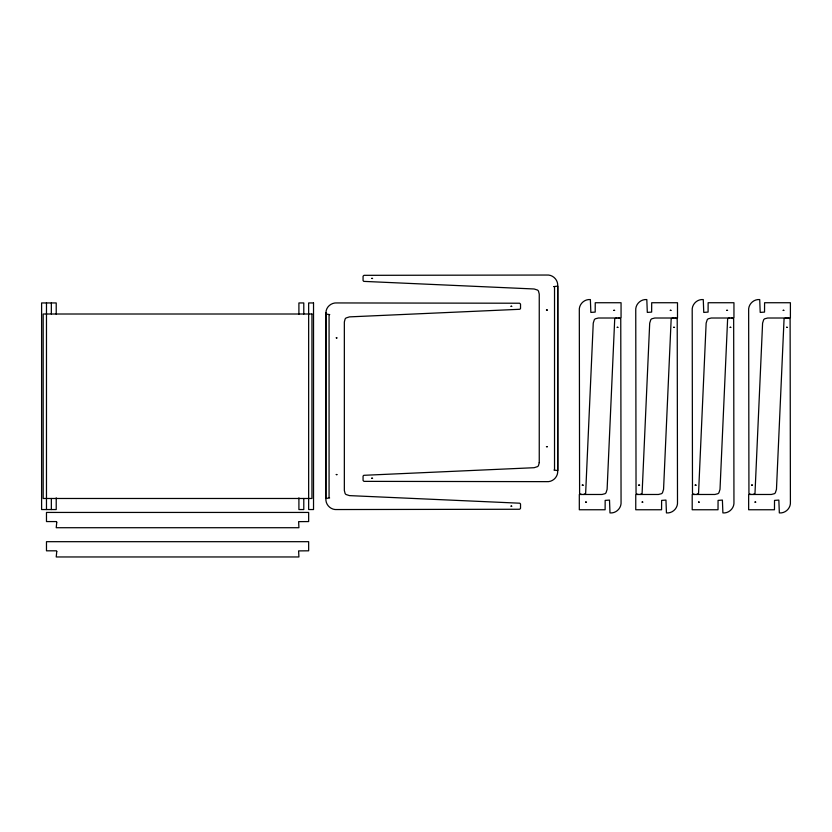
<?xml version="1.0" encoding="UTF-8"?>
<svg xmlns="http://www.w3.org/2000/svg" width="832" height="832" viewBox="0 0 832 832"><rect width="100%" height="100%" fill="white"/><g stroke="black" fill="none" stroke-linecap="round" stroke-linejoin="round"><path stroke-width="1.25" d="M584.782 494.198L583.513 494.478M641.222 494.198L639.964 494.478M697.674 494.198L696.415 494.478M754.125 494.198L752.856 494.478M616.845 318.011L615.586 318.292A2.246 2.246 0 0 0 614.713 319.082L607.11 489.362L606.018 492.783A4.077 4.077 0 0 1 604.989 493.709L601.994 494.478L579.311 494.478L579.311 509.756L605.114 509.756L605.166 500.396L609.502 500.084L609.991 512.918C616.179 513.49 621.629 508.05 621.057 501.852L620.766 319.301A2.267 2.267 0 0 0 619.767 318.292L618.488 318.011M673.296 318.011L672.027 318.292A2.246 2.246 0 0 0 671.164 319.082L663.562 489.362L662.47 492.783A4.077 4.077 0 0 1 661.44 493.709L658.445 494.478L635.752 494.478L635.752 509.756L661.565 509.756L661.617 500.396L665.954 500.084L666.442 512.918C672.63 513.49 678.08 508.05 677.498 501.852L677.217 319.301A2.267 2.267 0 0 0 676.218 318.292L674.939 318.011M729.747 318.011L728.478 318.292A2.246 2.246 0 0 0 727.615 319.082L720.013 489.362L718.91 492.783A4.077 4.077 0 0 1 717.891 493.709L714.886 494.478L692.203 494.478L692.203 509.756L718.016 509.756L718.068 500.396L722.394 500.084L722.894 512.918C729.082 513.49 734.521 508.05 733.949 501.852L733.668 319.301A2.267 2.267 0 0 0 732.659 318.292L731.38 318.011M786.198 318.011L784.93 318.292A2.246 2.246 0 0 0 784.056 319.082L776.464 489.362L775.362 492.783A4.077 4.077 0 0 1 774.342 493.709L771.337 494.478L748.654 494.478L748.654 509.756L774.467 509.756L774.519 500.396L778.846 500.084L779.334 512.918C785.533 513.49 790.972 508.05 790.4 501.852L790.119 319.301A2.267 2.267 0 0 0 789.11 318.292L787.831 318.011M751.223 494.478L749.944 494.198A2.267 2.267 0 0 1 748.935 493.189L748.654 310.638C748.082 304.439 753.522 299 759.71 299.572L760.209 312.406L764.535 312.094L764.587 302.734L790.4 302.734L790.4 318.011L767.718 318.011L764.712 318.781A4.077 4.077 0 0 0 763.693 319.706L762.59 323.128L754.988 493.397A2.246 2.246 0 0 1 754.125 494.198M694.772 494.478L693.493 494.198A2.267 2.267 0 0 1 692.484 493.189L692.203 310.638C691.631 304.439 697.07 299 703.269 299.572L703.758 312.406L708.084 312.094L708.136 302.734L733.949 302.734L733.949 318.011L711.266 318.011L708.261 318.781A4.077 4.077 0 0 0 707.242 319.706L706.139 323.128L698.547 493.397A2.246 2.246 0 0 1 697.674 494.198M638.321 494.478L637.042 494.198A2.267 2.267 0 0 1 636.043 493.189L635.752 310.638C635.18 304.439 640.63 299 646.818 299.572L647.306 312.406L651.643 312.094L651.695 302.734L677.498 302.734L677.498 318.011L654.815 318.011L651.82 318.781A4.077 4.077 0 0 0 650.79 319.706L649.698 323.128L642.096 493.397A2.246 2.246 0 0 1 641.222 494.198M581.87 494.478L580.59 494.198A2.267 2.267 0 0 1 579.592 493.189L579.311 310.638C578.729 304.439 584.178 299 590.366 299.572L590.855 312.406L595.192 312.094L595.244 302.734L621.057 302.734L621.057 318.011L598.364 318.011L595.369 318.781A4.077 4.077 0 0 0 594.339 319.706L593.247 323.128L585.645 493.397A2.246 2.246 0 0 1 584.782 494.198M303.784 314.007L303.784 302.942L298.906 302.942L298.906 314.194M303.784 498.482L303.784 509.548L298.906 509.548L298.906 497.848M56.222 314.194L56.222 302.942L41.6 302.942L41.6 509.548L56.222 509.548L56.222 497.848M51.345 302.942L51.345 314.007M51.345 498.482L51.345 509.548M46.478 302.942L46.478 509.548M336.284 337.886L337.116 337.979L336.294 337.823M336.284 474.542L337.116 474.635L336.294 474.51M371.706 278.398L372.538 278.46L371.706 278.398M371.706 478.234L372.538 478.286L371.706 478.234M511.056 306.301L511.888 306.384L511.066 306.238M511.056 506.126L511.888 506.22L511.056 506.095M546.478 309.982L547.31 310.045L546.478 309.982M546.478 446.649L547.31 446.701L546.478 446.649M582.275 485.108L583.107 485.17L582.275 485.108M585.666 502.091L586.498 502.154L585.666 502.06M613.86 310.336L614.692 310.43L613.86 310.305M617.25 327.319L618.082 327.413L617.25 327.288M638.726 485.108L639.558 485.17L638.726 485.108M642.106 502.091L642.949 502.154L642.117 502.06M670.311 310.336L671.143 310.43L670.311 310.305M673.702 327.319L674.534 327.413L673.702 327.288M695.178 485.108L696.01 485.17L695.178 485.108M698.558 502.091L699.39 502.174L698.568 502.06M726.762 310.336L727.594 310.398L726.762 310.305M730.142 327.319L730.974 327.413L730.153 327.288M751.618 485.108L752.461 485.17L751.618 485.108M755.009 502.091L755.841 502.154L755.009 502.06M783.203 310.336L784.035 310.43L783.214 310.305M786.594 327.319L787.426 327.413L786.594 327.288M325.957 312.728L325.905 498.482C325.333 504.67 330.772 510.12 336.97 509.548L519.522 509.257A2.267 2.267 0 0 0 520.53 508.258L520.53 504.078A2.246 2.246 0 0 0 519.74 503.204L349.461 495.612L346.05 494.51A4.077 4.077 0 0 1 345.114 493.49L344.344 490.485L344.344 322.005L345.114 318.999A4.077 4.077 0 0 1 346.05 317.98L349.461 316.878L519.74 309.286A2.246 2.246 0 0 0 520.53 308.412L520.53 304.231A2.267 2.267 0 0 0 519.532 303.222L336.97 302.942C331.323 302.474 325.946 306.956 325.957 312.728M539.25 462.592L538.481 465.587A4.077 4.077 0 0 1 537.555 466.606L534.134 467.709L363.854 475.311A2.246 2.246 0 0 0 363.064 476.174L363.064 480.355A2.267 2.267 0 0 0 364.073 481.364L546.624 481.645C552.822 482.217 558.262 476.778 557.69 470.59L557.69 286.104C558.262 279.916 552.822 274.466 546.624 275.038L364.073 275.33A2.267 2.267 0 0 0 363.064 276.328L363.064 280.519A2.246 2.246 0 0 0 363.865 281.382L534.134 288.985L537.555 290.077A4.077 4.077 0 0 1 538.481 291.106L539.25 294.102L539.25 462.592M56.774 522.142L56.222 521.57L46.478 521.57L46.478 512.439L308.651 512.439L308.651 521.57L298.636 521.643L298.906 527.717L56.222 527.717L56.753 522.267M56.774 551.377L56.222 556.962L298.906 556.962L298.605 550.898L308.651 550.815L308.651 541.684L46.478 541.684L46.478 550.815L56.254 550.815L56.774 551.377M329.618 314.579L329.066 315.11L329.066 497.38L329.618 497.952L325.77 498.482L325.77 314.007L329.618 314.579M553.987 286.593L554.528 287.206L554.528 469.487L553.977 470.059L557.825 470.59L557.825 286.104L553.987 286.593M313.529 302.942L308.651 302.942L308.651 509.548L313.529 509.548L313.529 302.942M311.948 314.007L43.181 314.007L43.181 498.482L311.948 498.482L311.948 314.007"/></g></svg>
